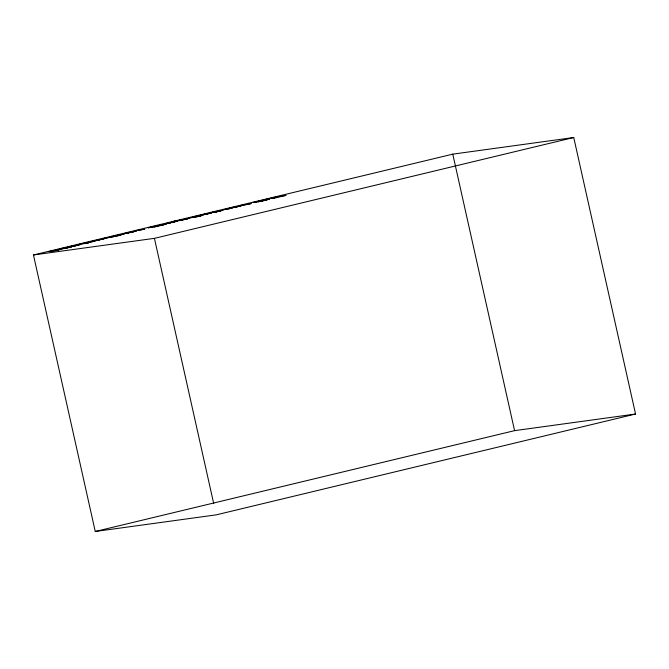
<?xml version="1.0" encoding="UTF-8"?>
<svg xmlns="http://www.w3.org/2000/svg" width="669" height="669" viewBox="0 0 669 669"><rect width="100%" height="100%" fill="white"/><g stroke="black" fill="none" stroke-linecap="round" stroke-linejoin="round"><path stroke-width="1" d="M77.47 245.255L78.457 244.979L67.711 247.212L77.094 245.155L74.803 245.682M219.549 211.095L220.527 210.81L209.79 213.051L219.173 210.986L212.014 212.541L214.532 211.897M127.219 232.887L125.998 233.297L136.351 231.031L127.077 232.845M202.439 214.799L201.361 215.117L211.22 213.077L199.186 215.669L209.205 213.302L202.247 214.766M232.235 207.633L231.014 208.042L239.209 206.295L228.781 208.502L241.367 205.776L232.084 207.591M264.84 200.365L266.847 199.805L264.69 200.173M132.069 232.135L134.193 231.549L123.773 233.749L131.651 232.31M168.872 222.869L166.89 223.454L177.068 221.247L164.699 223.956L175.035 221.498L169.625 222.693M161.823 225.152L163.972 224.583L154.104 226.758L156.546 226.423M218.429 211.371L222.702 210.334L214.983 211.73M33.45 254.981L452.771 154.146L573.743 137.513L635.55 414.019L216.229 514.854L95.257 531.487L33.45 254.981L154.422 238.348L573.743 137.513M95.257 531.487L514.578 430.652L635.55 414.019M172.217 222.476L174.576 221.748M219.215 211.253L212.993 212.575L217.458 211.663M77.136 245.423L70.914 246.736L80.623 244.503L69.936 246.71L73.548 245.975M264.113 200.625L257.933 201.854L269.155 199.278L259.48 201.31M118.664 235.346L121.8 234.543L114.09 236.098L124.108 234.016L110.318 236.893L119.4 235.446L116.807 235.806L117.836 235.588M171.54 222.626L168.12 223.304M264.514 200.131L253.049 202.565L264.548 199.889L256.06 201.929L258.368 201.469M247.12 204.471L251.226 203.552L240.263 205.642L247.338 204.48L246.435 204.605M95.232 240.832L101.688 239.276M201.411 215.619L202.398 215.485L199.421 216.095L200.416 215.962M452.771 154.146L514.578 430.652M154.422 238.348L213.729 503.673M162.935 224.516L161.973 224.834L166.405 224.048L155.225 226.833L148.066 227.811L162.935 224.516M136.309 230.663L144.638 229.174L136.309 230.663M222.785 209.865L231.114 208.377L222.785 209.865M91.82 241.434L104.18 238.774L91.82 241.434M187.353 218.746L179.484 220.402L187.353 218.746M86.694 242.571L79.552 244.285L86.711 243.307L88.584 242.855L84.428 243.424L94.162 241.317L86.694 242.571M276.489 196.929L265.175 199.655L274.549 197.773L272.684 198.584L286.064 195.365L276.489 196.929M189.553 218.278L180.998 220.427L173.731 221.431L189.553 218.278M113.161 236.659L103.126 238.624L114.09 236.533L113.161 236.659M50.986 251.159L48.929 251.653L56.079 250.674L59.173 249.93L57.701 249.654L71.366 246.995L64.207 247.982L62.158 248.475L68.238 247.63L50.986 251.159M190.331 217.651L188.374 218.119L197.48 216.664L190.331 217.651M195.248 216.463L193.257 216.948L200.441 215.753L195.248 216.463"/></g></svg>
